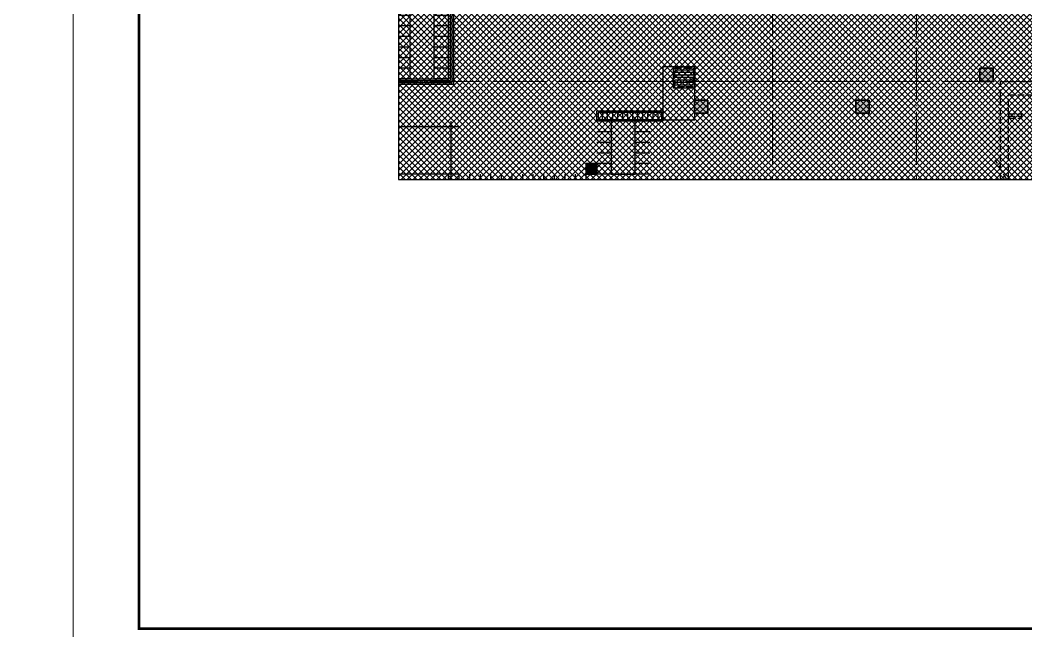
# Model space of a CAD drawing. Extents: x 2803505 to 5851001, y -1372902 to 24339.
# Drawn here: x 3628411 to 3666436, y -747739 to -724669 of the extents above; entities that cross this region are included whole.
import ezdxf
from ezdxf.xclip import XClip

# ---------------------------------------------------------------- set-up
doc = ezdxf.new("R2010")
doc.units = 0
doc.header["$LTSCALE"] = 1000
doc.header["$MEASUREMENT"] = 0
doc.header["$XCLIPFRAME"] = 2
doc.linetypes.add('DASH', pattern=[0.35, 0.25, -0.1])
doc.linetypes.add('DOTE', pattern=[2.42, 2, -0.2, 0.02, -0.2])
doc.layers.get('0').update_dxf_attribs({"linetype": 'CONTINUOUS'})
for name, color, linetype in [('!!电气', 1, 'CONTINUOUS'), ('0-R集水坑', 191, 'CONTINUOUS'), ('HS-A-停车位（标准）', 9, 'CONTINUOUS'), ('HS-A-填充图案', 9, 'CONTINUOUS'), ('HS-A-楼梯', 4, 'CONTINUOUS'), ('STAIR_楼电梯&坡道', 4, 'CONTINUOUS')]:
    doc.layers.add(name, color=color, linetype=linetype)
for name, color, linetype, lineweight in [('DOTE', 19, 'DOTE', 9), ('图框', 147, 'CONTINUOUS', 20), ('填充', 251, 'CONTINUOUS', 5), ('砼柱', 2, 'CONTINUOUS', 35)]:
    doc.layers.add(name, color=color, linetype=linetype, lineweight=lineweight)

# ---------------------------------------------------------------- blocks, each defined once
blk = doc.blocks.new('refert5')
at = {"layer": 'HS-A-填充图案', "linetype": 'ByBlock'}
h = blk.add_hatch(dxfattribs=at)
h.set_pattern_fill('ANSI31', color=256, scale=100, angle=45)
h.set_pattern_definition([(90, (1407317.6, -734466.87), (-158.75, 1e-14), [])])
h.paths.add_polyline_path([(888943, -555222), (888943, -554922), (886943, -554922), (886943, -555222)])
at = {"linetype": 'ByBlock'}
for points in [[(886743, -554722), (886743, -567622), (889143, -567622), (889143, -554722)], [(886743, -554722), (886943, -554722)], [(886943, -554722), (886943, -567422), (888943, -567422), (888943, -554722)], [(888943, -554722), (889143, -554722)]]:
    blk.add_lwpolyline(points, dxfattribs=at)
at = {"layer": 'HS-A-楼梯'}
for p, q in [((887493, -562222), (887493, -555422)), ((888393, -562222), (888393, -555422)), ((886943, -567422), (886943, -564222)), ((887493, -567422), (887493, -564222)), ((888393, -567422), (888393, -564222)), ((888943, -567422), (888943, -564222))]:
    blk.add_line(p, q, dxfattribs=at)
for points in [[(888943, -552722), (886943, -552722)], [(886943, -552722), (886943, -554722)], [(888943, -552722), (888943, -554722)], [(888943, -554722), (886943, -554722)], [(888943, -554922), (886943, -554922)], [(888943, -555222), (886943, -555222)], [(888943, -555422), (886943, -555422)], [(887493, -555822), (886943, -555822)], [(888943, -555822), (888393, -555822)], [(887493, -556222), (886943, -556222)], [(888943, -556222), (888393, -556222)], [(887493, -556622), (886943, -556622)], [(888943, -556622), (888393, -556622)], [(887493, -557022), (886943, -557022)], [(888943, -557022), (888393, -557022)], [(887493, -557422), (886943, -557422)], [(888943, -557422), (888393, -557422)], [(887493, -557822), (886943, -557822)], [(888943, -557822), (888393, -557822)], [(887493, -558222), (886943, -558222)], [(888943, -558222), (888393, -558222)], [(887493, -558622), (886943, -558622)], [(888943, -558622), (888393, -558622)], [(887493, -559022), (886943, -559022)], [(888943, -559022), (888393, -559022)], [(887493, -559422), (886943, -559422)], [(888943, -559422), (888393, -559422)], [(887493, -559822), (886943, -559822)], [(888943, -559822), (888393, -559822)], [(887493, -560222), (886943, -560222)], [(888943, -560222), (888393, -560222)], [(887493, -560622), (886943, -560622)], [(888943, -560622), (888393, -560622)], [(887493, -561022), (886943, -561022)], [(888943, -561022), (888393, -561022)], [(887493, -561422), (886943, -561422)], [(888943, -561422), (888393, -561422)], [(887493, -561822), (886943, -561822)], [(888943, -561822), (888393, -561822)], [(887493, -562222), (888393, -562222)], [(888393, -562222), (887493, -562222)], [(888943, -564222), (886943, -564222)], [(887493, -564622), (886943, -564622)], [(888943, -564622), (888393, -564622)], [(887493, -565022), (886943, -565022)], [(888943, -565022), (888393, -565022)], [(887493, -565422), (886943, -565422)], [(888943, -565422), (888393, -565422)], [(887493, -565822), (886943, -565822)], [(888943, -565822), (888393, -565822)], [(887493, -566222), (886943, -566222)], [(888943, -566222), (888393, -566222)], [(887493, -566622), (886943, -566622)], [(888943, -566622), (888393, -566622)], [(887493, -567022), (886943, -567022)], [(888943, -567022), (888393, -567022)], [(887493, -567422), (886943, -567422)], [(887493, -567422), (886943, -567422)], [(888943, -567422), (888393, -567422)], [(888943, -567422), (888393, -567422)]]:
    blk.add_lwpolyline(points, dxfattribs=at)
at = {"layer": 'STAIR_楼电梯&坡道', "color": 8, "linetype": 'DASH'}
for p, q in [((886943, -561822), (886943, -554722)), ((888943, -561822), (888943, -554722))]:
    blk.add_line(p, q, dxfattribs=at)
at = {"layer": 'STAIR_楼电梯&坡道', "linetype": 'ByBlock'}
for points in [[(886809, -554722), (886809, -567556), (889077, -567556), (889077, -554722)], [(886877, -554722), (886877, -567488), (889009, -567488), (889009, -554722)]]:
    blk.add_lwpolyline(points, dxfattribs=at)
blk = doc.blocks.new('A$C25A378E3')
at = {"layer": 'HS-A-停车位（标准）', "linetype": 'DASH'}
for p, q in [((300, 4280), (800, 4280)), ((300, 4280), (300, 4120)), ((300, 4200), (800, 4200)), ((800, 4280), (800, 4120)), ((1700, 4280), (2200, 4280)), ((1700, 4280), (1700, 4120)), ((1700, 4200), (2200, 4200)), ((2200, 4280), (2200, 4120)), ((300, 4120), (800, 4120)), ((1700, 4120), (2200, 4120)), ((300, 1700), (-200, 2550)), ((2200, 1700), (2700, 2550))]:
    blk.add_line(p, q, dxfattribs=at)
for points in [[(0, 5500), (2500, 5500), (2500, 0), (0, 0)], [(300, 5000), (2200, 5000), (2200, 0), (300, 0)]]:
    blk.add_lwpolyline(points, close=True, dxfattribs=at)
blk = doc.blocks.new('RDEGRTHJ')
at = {"layer": '0-R集水坑', "linetype": 'DASH'}
h = blk.add_hatch(dxfattribs=at)
h.set_pattern_fill('LINE', color=191, scale=100, angle=-90, style=0)
h.set_pattern_definition([(270, (-341783.03, -492619.82), (95.25, -8e-14), [])])
h.paths.add_polyline_path([(144736, 63603), (144736, 62903), (144036, 62903), (144036, 63603)])
at = {"layer": '0-R集水坑', "color": 191, "elevation": 0}
for points in [[(143986, 62453), (145986, 62453), (145986, 63653), (143986, 63653)], [(144786, 63653), (144786, 62853), (143986, 62853), (143986, 63653)]]:
    blk.add_lwpolyline(points, close=True, dxfattribs=at)
at = {"layer": '0-R集水坑', "color": 191, "linetype": 'DASH', "elevation": 0}
blk.add_lwpolyline([(144736, 63603), (144736, 62903), (144036, 62903), (144036, 63603)], close=True, dxfattribs=at)
blk = doc.blocks.new('A$C24B36177')
for points in [[(-149700, -29397), (-150200, -29397), (-150200, -29897), (-149700, -29897)], [(-160488, -30597), (-160988, -30597), (-160988, -31097), (-160488, -31097)], [(-154388, -30597), (-154888, -30597), (-154888, -31097), (-154388, -31097)], [(-164688, -32997), (-165088, -32997), (-165088, -33397), (-164688, -33397)]]:
    blk.add_hatch(color=252).paths.add_polyline_path(points)
at = {"layer": '砼柱', "color": 252, "lineweight": 35}
for points in [[(-149700, -29397), (-150200, -29397), (-150200, -29897), (-149700, -29897)], [(-160488, -30597), (-160988, -30597), (-160988, -31097), (-160488, -31097)], [(-154388, -30597), (-154888, -30597), (-154888, -31097), (-154388, -31097)], [(-164688, -32997), (-165088, -32997), (-165088, -33397), (-164688, -33397)]]:
    blk.add_lwpolyline(points, close=True, dxfattribs=at)
blk = doc.blocks.new('A$C74D73064')
at = {"layer": '0-R集水坑', "linetype": 'DASH'}
h = blk.add_hatch(dxfattribs=at)
h.set_pattern_fill('LINE', color=252, scale=200, angle=-270, style=0)
h.set_pattern_definition([(90, (-1887401.15, 2248860.37), (-190.5, 1e-13), [])])
h.paths.add_polyline_path([(-62133, 53072), (-62133, 53372), (-63300, 53372), (-64518, 53372), (-64518, 53072)])
at = {"layer": '填充'}
h = blk.add_hatch(dxfattribs=at)
h.set_pattern_fill('ANSI37', color=252, scale=100, style=0)
h.set_pattern_definition([(45, (953418.07, -464688.25), (-112.253202, 112.253202), []), (135, (953418.07, -464688.25), (-112.253202, -112.253202), [])])
h.paths.add_polyline_path([(-72083, 70322), (-18083, 70322), (-18083, 50822), (-72083, 50822)])
h.paths.add_polyline_path([(-28783, 63622), (-28783, 67422), (-31082, 67422), (-31082, 67422), (-34082, 67422), (-34082, 61423), (-34382, 61423), (-34382, 59622), (-33932, 59622), (-33932, 57522), (-31232, 57522), (-31232, 58222), (-26482, 58222), (-26482, 61423), (-31082, 61423), (-31082, 63622)], flags=16)
h.paths.add_polyline_path([(-59183, 67422), (-59183, 66022), (-63483, 66022), (-63483, 63622), (-59083, 63622), (-59083, 61428), (-59383, 61428), (-59383, 59622), (-58933, 59622), (-58933, 57522), (-56233, 57522), (-56233, 58222), (-51483, 58222), (-51483, 61423), (-56083, 61423), (-56083, 67422)], flags=16)
at = {"color": 252}
blk.add_lwpolyline([(-72083, 70322), (-18083, 70322), (-18083, 50822), (-72083, 50822)], close=True, dxfattribs=at)
at = {"layer": '0-R集水坑', "color": 252, "linetype": 'ByBlock'}
blk.add_lwpolyline([(-62083, 53422), (-62083, 53022), (-64583, 53022), (-64583, 53422)], close=True, dxfattribs=at)
at = {"layer": '0-R集水坑', "color": 252}
blk.add_lwpolyline([(-62133, 53372), (-62133, 53072), (-64518, 53072), (-64518, 53372)], close=True, dxfattribs=at)
at = {"layer": 'DOTE', "color": 252}
for p, q in [((-57945, 93137), (-57945, 8149)), ((-52495, 93137), (-52495, 8149)), ((196116, 54519), (-86385, 54519))]:
    blk.add_line(p, q, dxfattribs=at)
at = {"layer": 'HS-A-停车位（标准）', "color": 252}
for points in [[(-60883, 54118), (-60883, 53322), (-60369, 53322)], [(-69783, 51022), (-72183, 51022)]]:
    blk.add_lwpolyline(points, dxfattribs=at)
at = {"layer": 'HS-A-楼梯', "color": 252}
for p, q in [((-64033, 53022), (-64033, 51022)), ((-63133, 53022), (-64033, 53022)), ((-63133, 51022), (-63133, 53022)), ((-64033, 52622), (-64583, 52622)), ((-62583, 52622), (-63133, 52622)), ((-64033, 52222), (-64583, 52222)), ((-62583, 52222), (-63133, 52222)), ((-64033, 51822), (-64583, 51822)), ((-62583, 51822), (-63133, 51822)), ((-64033, 51422), (-64583, 51422)), ((-62583, 51422), (-63133, 51422)), ((-70183, 50472), (-70183, 51022)), ((-69783, 50472), (-69783, 51022)), ((-69383, 50472), (-69383, 51022)), ((-68983, 50472), (-68983, 51022)), ((-68583, 50472), (-68583, 51022)), ((-68183, 50472), (-68183, 51022)), ((-67783, 50472), (-67783, 51022)), ((-67383, 50472), (-67383, 51022)), ((-66983, 50472), (-66983, 51022)), ((-66583, 50472), (-66583, 51022)), ((-66183, 50472), (-66183, 51022)), ((-65783, 50472), (-65783, 51022)), ((-65383, 50472), (-65383, 51022)), ((-64983, 50472), (-64983, 51022)), ((-62583, 51022), (-64583, 51022)), ((-64033, 51022), (-63133, 51022))]:
    blk.add_line(p, q, dxfattribs=at)
at = {"layer": '填充', "color": 252}
blk.add_lwpolyline([(-72083, 70322), (-18083, 70322), (-18083, 50822), (-72083, 50822)], close=True, dxfattribs=at)
at = {"color": 252}
for name, p in [('A$C24B36177', (100105, 84419)), ('refert5', (-959126, 622044))]:
    blk.add_blockref(name, p, dxfattribs=at)
at = {"layer": '0-R集水坑', "color": 252, "rotation": 270}
blk.add_blockref('RDEGRTHJ', (-124535, 199059, 0), dxfattribs=at)
at = {"layer": 'HS-A-停车位（标准）', "color": 252, "linetype": 'DASH', "rotation": 0.000644038787326284}
blk.add_blockref('A$C25A378E3', (-49320, 49019), dxfattribs=at)

msp = doc.modelspace()

# ---------------------------------------------------------------- linework, layer by layer
at = {"layer": '!!电气', "color": 6}
for p, q in [((3644713.6, -730689), (3644713.6, -728483.2)), ((3642713.6, -728689), (3645023.2, -728689))]:
    msp.add_line(p, q, dxfattribs=at)
at = {"layer": '图框'}
msp.add_lwpolyline([(3630411.1, -689253.6), (3714511.1, -689253.6), (3714511.1, -748653.6), (3630411.1, -748653.6)], close=True, dxfattribs=at)
at = {"layer": '图框', "const_width": 100}
msp.add_lwpolyline([(3713511.1, -747653.6), (3713511.1, -690253.6), (3632911.1, -690253.6), (3632911.1, -747653.6)], close=True, dxfattribs=at)

# ---------------------------------------------------------------- block references
at = {"color": 252}
ref = msp.add_blockref('A$C74D73064', (3714796.2, -781511.3), dxfattribs=at)
XClip(ref).set_block_clipping_path([(-72082.5976296387, 50822.2577331646), (-18082.6107620973, 70322.2577319878)])

doc.saveas('drawing.dxf')
